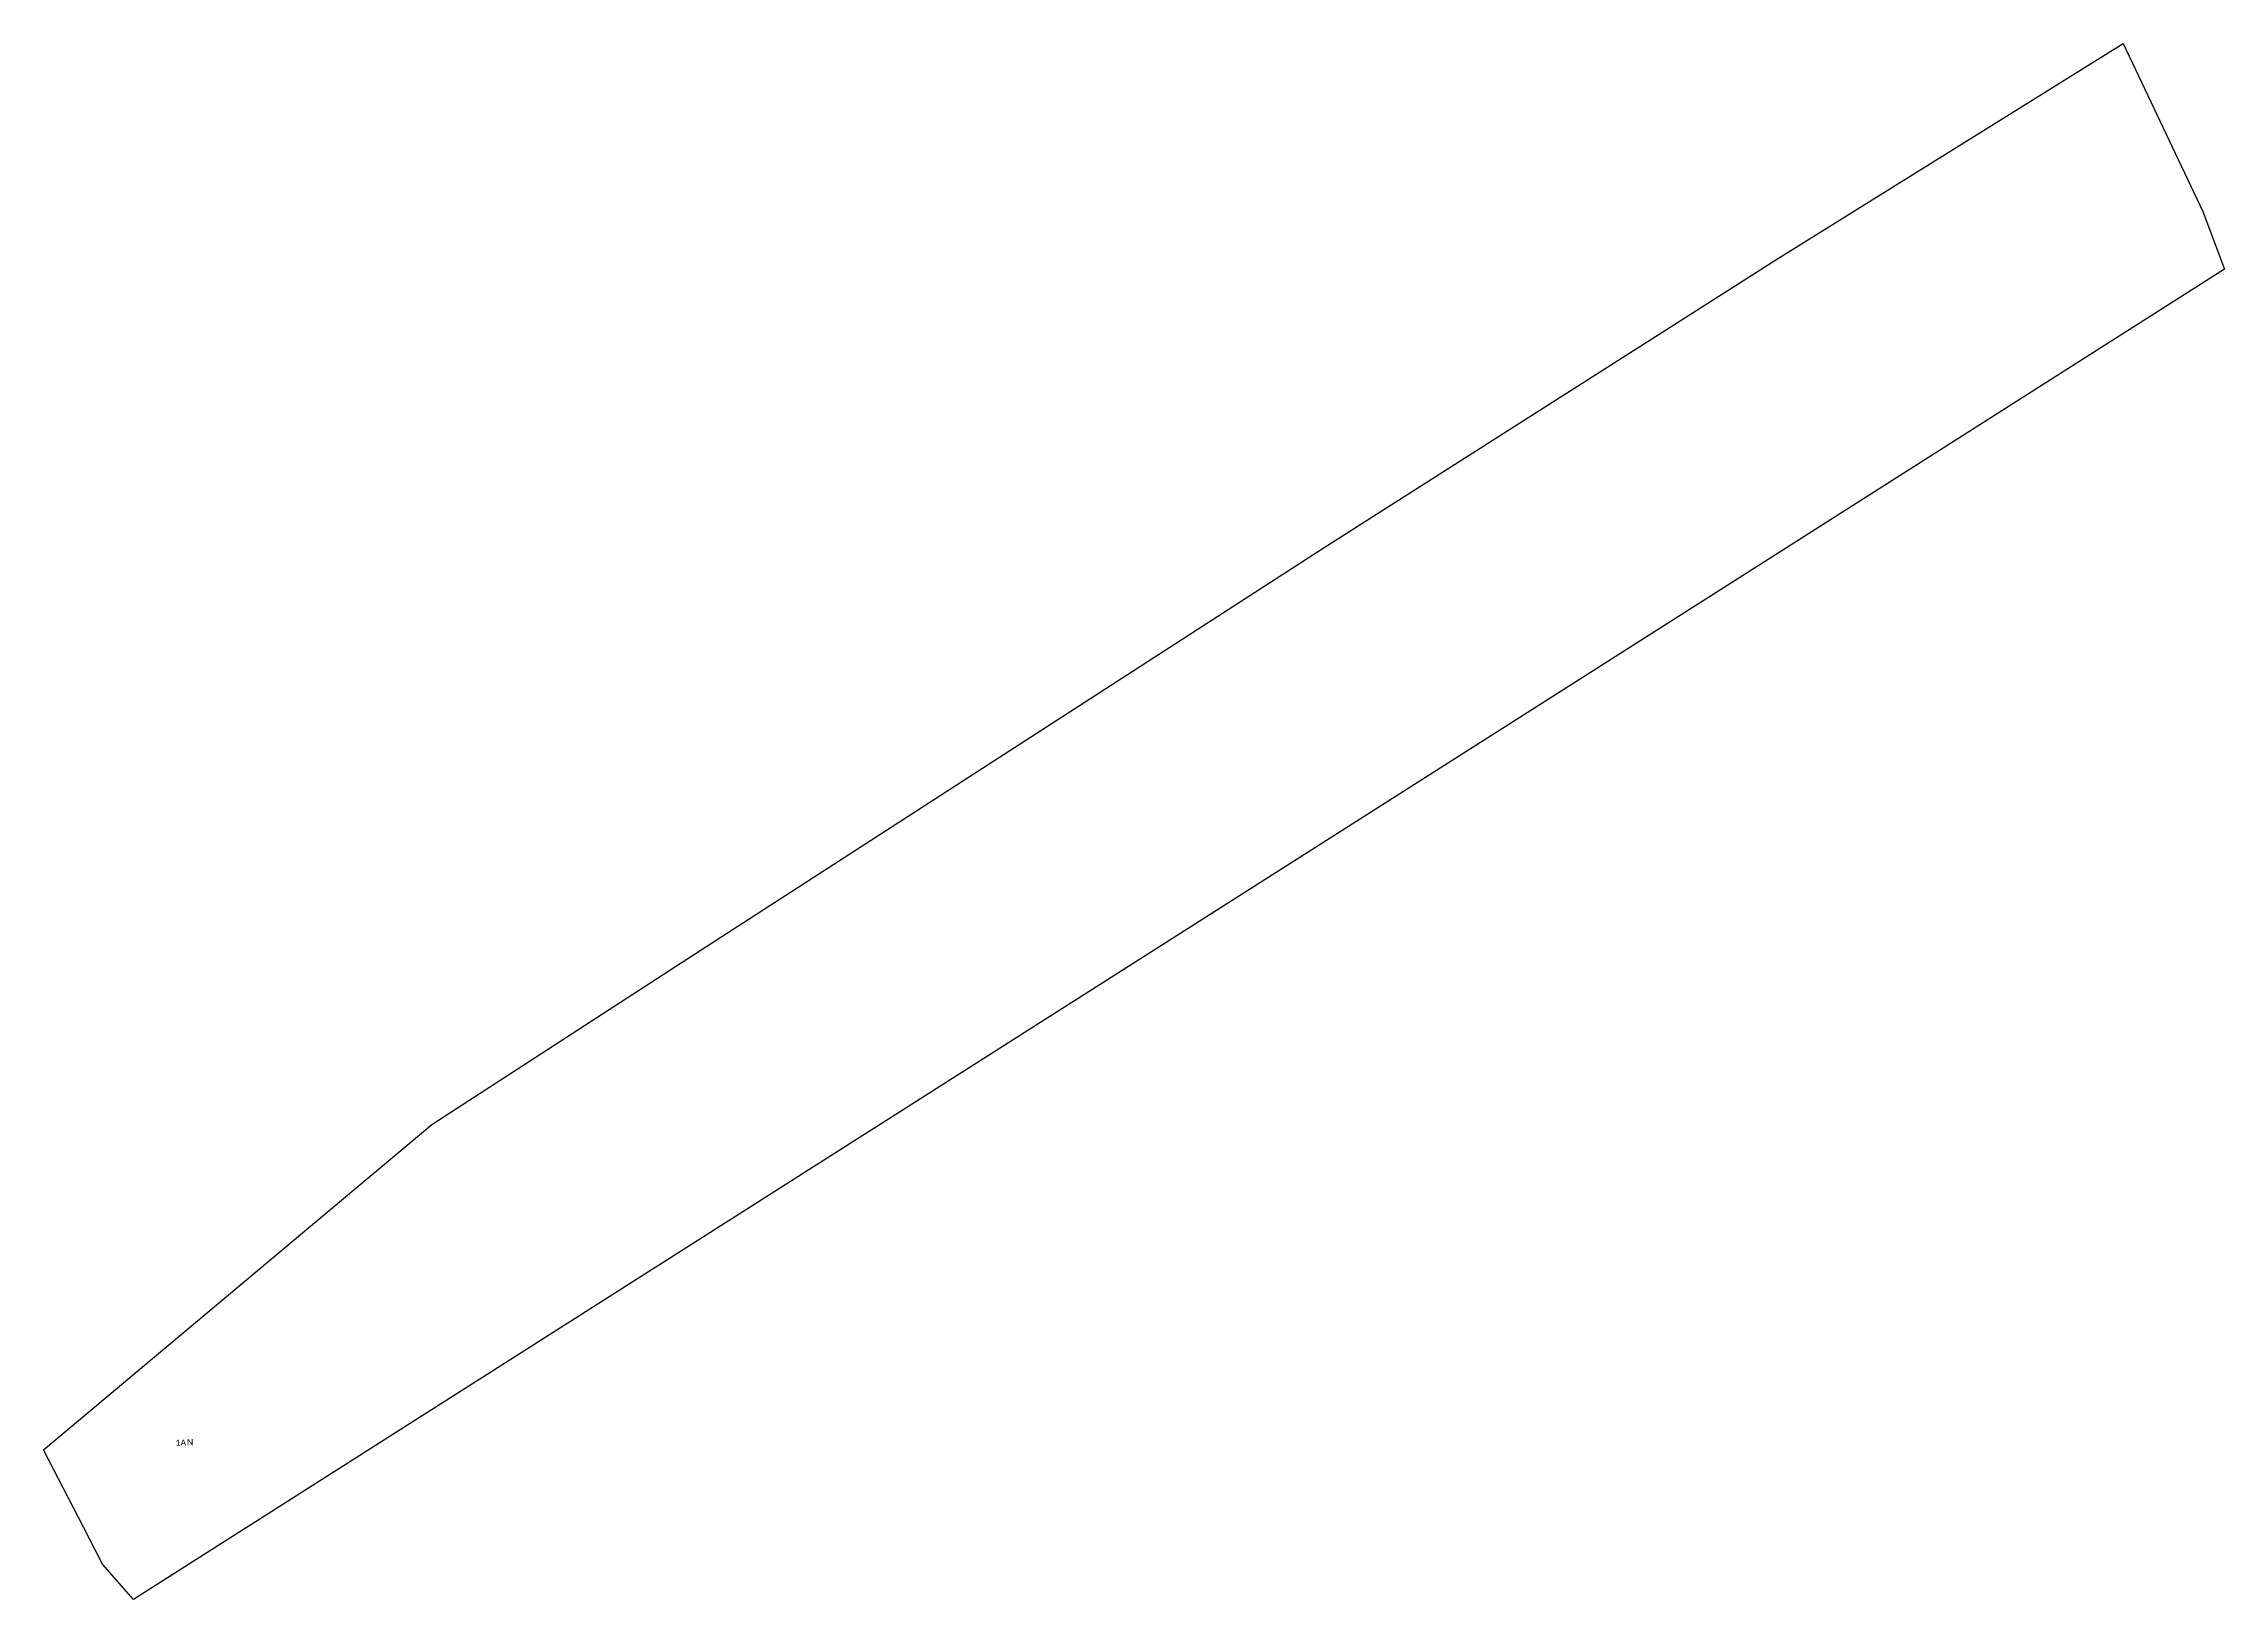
# Model space of a CAD drawing. Extents: x 613129 to 613486, y 647085 to 647340.
import ezdxf

# ---------------------------------------------------------------- set-up
doc = ezdxf.new("R2010")
doc.units = 0
for name, color, linetype in [('_CAT_FOL', 7, 'Continuous'), ('_IMPREJMUIT', 150, 'Continuous'), ('_NR_PARCELA', 50, 'Continuous'), ('_PARCELA_NOU_feb2025', 50, 'Continuous')]:
    doc.layers.add(name, color=color, linetype=linetype)
doc.styles.add('texte', font='')
doc.styles.get('texte').set_extended_font_data('Calibri')

msp = doc.modelspace()

# ---------------------------------------------------------------- linework, layer by layer
at = {"layer": '_PARCELA_NOU_feb2025'}
msp.add_lwpolyline([(613138.51, 647090.87), (613135.37, 647096.94), (613128.83, 647109.59), (613192.52, 647162.99), (613236.53, 647191.52), (613338.85, 647257.61), (613413.35, 647305.06), (613469.87, 647340.25), (613482.98, 647312.74), (613486.49, 647303.24), (613143.57, 647085.08)], close=True, dxfattribs=at)

# ---------------------------------------------------------------- texts
at = {"layer": '_CAT_FOL', "style": 'texte'}
msp.add_text('A', height=1, dxfattribs=at).set_placement((613151.29, 647110.29))
at = {"layer": '_IMPREJMUIT', "style": 'texte'}
msp.add_text('N', height=1, dxfattribs=at).set_placement((613152.36, 647110.37))
at = {"layer": '_NR_PARCELA', "style": 'texte'}
msp.add_text('1', height=1, dxfattribs=at).set_placement((613150.46, 647110.29))

doc.saveas('drawing.dxf')
